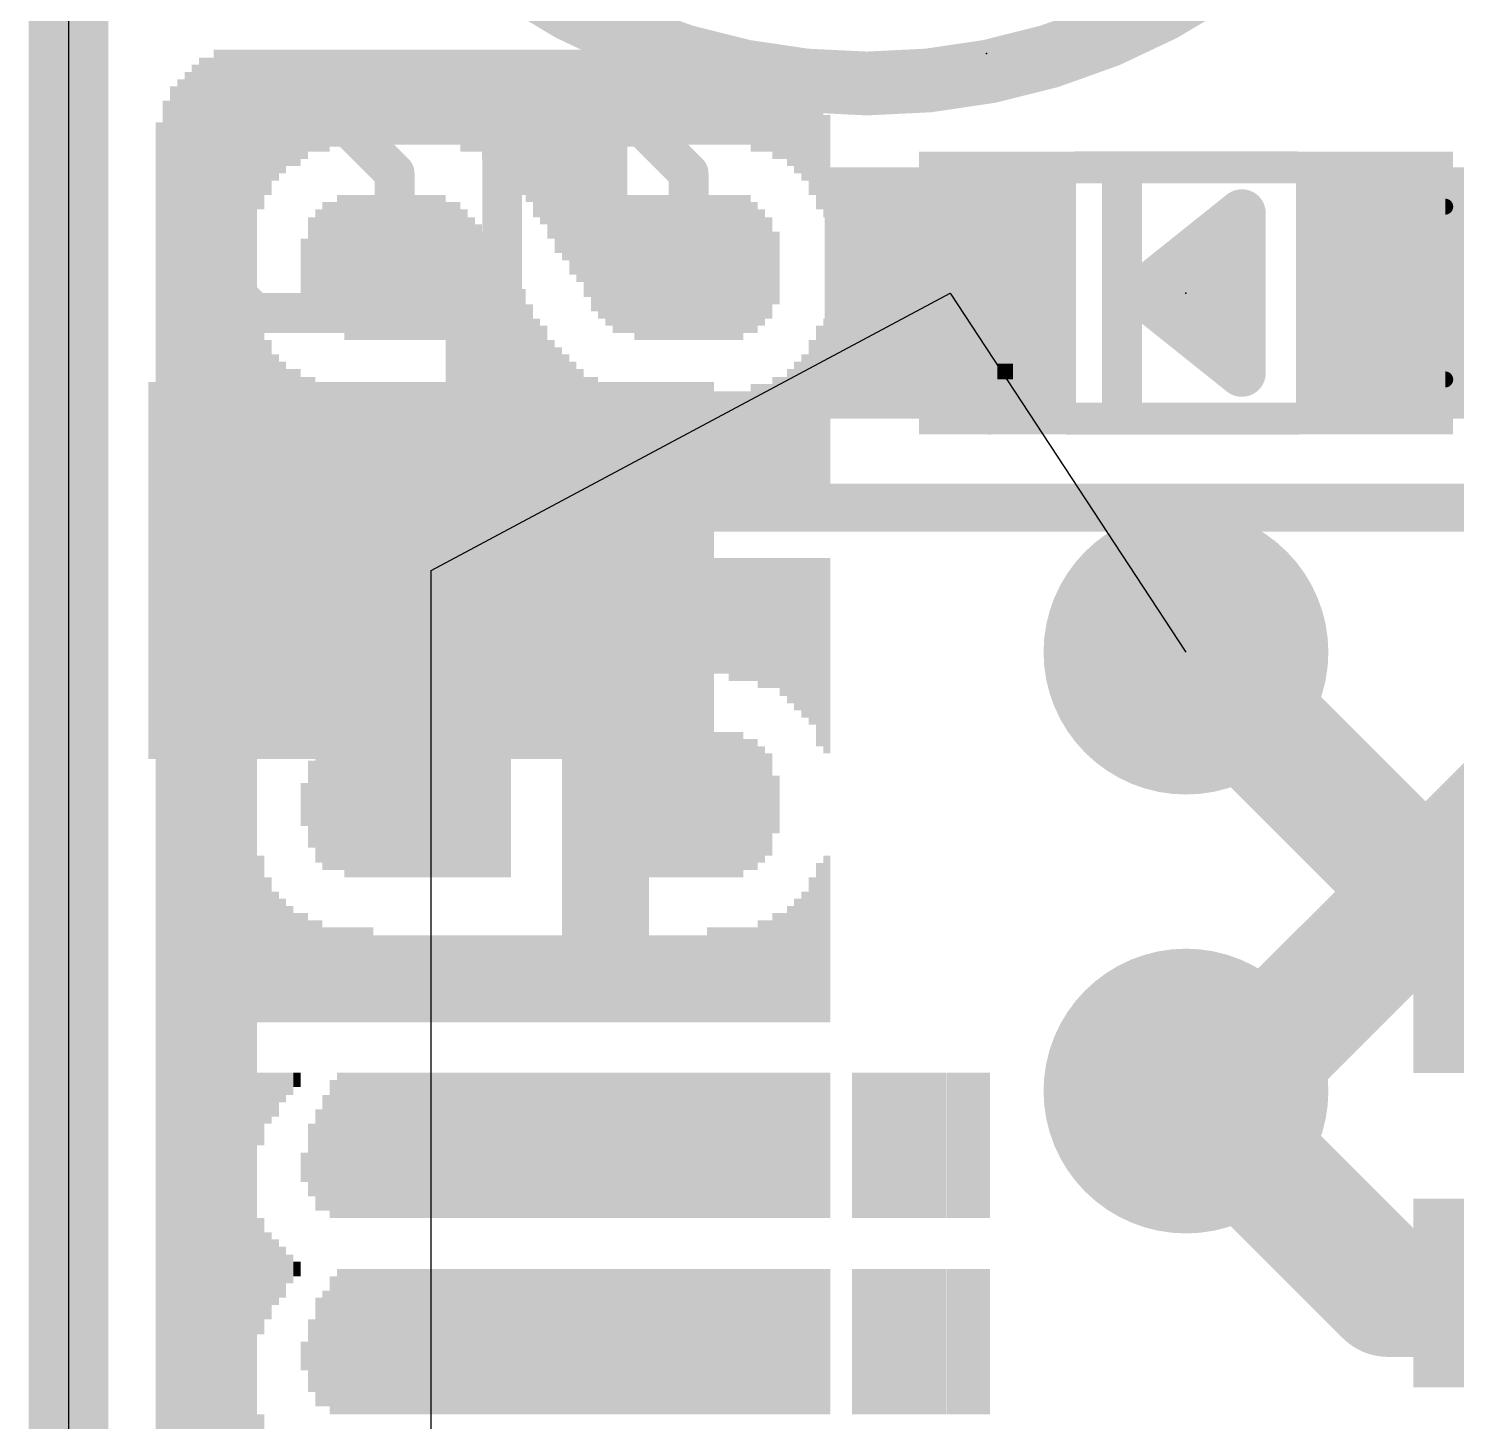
# Model space of a CAD drawing. Extents: x -0.1 to 25.5, y -0.1 to 17.9.
# Drawn here: x -0.127 to 4.417, y 8.981 to 13.415 of the extents above; entities that cross this region are included whole.
import ezdxf

# ---------------------------------------------------------------- set-up
doc = ezdxf.new("R2010")
doc.units = 0
for name, color, linetype in [('1', 12, 'CONTINUOUS'), ('16', 5, 'CONTINUOUS'), ('18', 110, 'CONTINUOUS'), ('19', 53, 'CONTINUOUS'), ('20', 53, 'CONTINUOUS'), ('21', 40, 'CONTINUOUS'), ('22', 6, 'CONTINUOUS'), ('23', 53, 'CONTINUOUS'), ('24', 53, 'CONTINUOUS'), ('51', 253, 'CONTINUOUS')]:
    doc.layers.add(name, color=color, linetype=linetype)

# ---------------------------------------------------------------- blocks, each defined once
blk = doc.blocks.new('RECT')
blk.add_solid([(-0.5, -0.5), (0.5, -0.5), (-0.5, 0.5), (0.5, 0.5)])
blk = doc.blocks.new('ROUNDV')
at = {"const_width": 0.5}
blk.add_lwpolyline([(0, -0.25, 1), (0, 0.25, 1), (0, -0.25)], format="xyb", dxfattribs=at)

msp = doc.modelspace()

# ---------------------------------------------------------------- linework, layer by layer
at = {"layer": '1'}
for points, const_width in [([(0, 0), (0, 17.78)], 0.254), ([(4.306, 12.573), (5.283, 11.596)], 0.254), ([(4.596, 10.39), (3.556, 11.43)], 0.4064), ([(5.054, 10.39), (4.596, 10.39)], 0.4064), ([(4.199, 9.39), (3.556, 10.033)], 0.4064), ([(5.054, 9.39), (4.199, 9.39)], 0.4064)]:
    msp.add_lwpolyline(points, dxfattribs=dict(at, const_width=const_width))
for points, const_width in [([(4.3509, 12.6179, 1), (4.2611, 12.5281)], 0.127), ([(3.6278, 11.5018, 1), (3.4842, 11.3582)], 0.2032), ([(4.596, 10.4916, 1), (4.596, 10.2884)], 0.2032), ([(3.6278, 10.1048, 1), (3.4842, 9.9612)], 0.2032), ([(4.199, 9.4916, 1), (4.199, 9.2884)], 0.2032), ([(4.1272, 9.3182, 1), (4.2708, 9.4618)], 0.2032)]:
    msp.add_lwpolyline(points, format="xyb", dxfattribs=dict(at, const_width=const_width))
at = {"layer": '16'}
for points, const_width in [([(0, 0), (0, 17.78)], 0.254), ([(6.604, 12.954), (3.683, 10.033)], 0.4064), ([(3.683, 10.033), (3.556, 10.033)], 0.4064)]:
    msp.add_lwpolyline(points, dxfattribs=dict(at, const_width=const_width))
at = {"layer": '16', "const_width": 0.2032}
for points in [[(3.556, 10.1346, 1), (3.556, 9.9314)], [(3.683, 9.9314, 1), (3.683, 10.1346)], [(3.6112, 10.1048, 1), (3.7548, 9.9612)]]:
    msp.add_lwpolyline(points, format="xyb", dxfattribs=at)
at = {"layer": '19'}
for p, q in [((1.154, 11.69), (2.806, 12.573)), ((2.806, 12.573), (3.556, 11.43)), ((1.154, 6.09), (1.154, 11.69))]:
    msp.add_line(p, q, dxfattribs=at)
at = {"layer": '20'}
msp.add_line((0, 15.24), (0, 2.54), dxfattribs=at)
at = {"layer": '21'}
for points, const_width in [([(2.54, 13.24, 1), (2.54, 17.24, 1), (2.54, 13.24)], 0.2032), ([(0.5928, 13.1344, 1), (0.5928, 13.0709)], 0.0635), ([(0.6152, 13.0802, 1), (0.5703, 13.1251)], 0.0635), ([(0.9118, 13.1251, 1), (0.8669, 13.0802)], 0.0635), ([(0.8894, 13.0709, 1), (0.8894, 13.1344)], 0.0635), ([(1.38, 13.1344, 1), (1.38, 13.0709)], 0.0635), ([(1.4118, 13.1027, 1), (1.3483, 13.1027)], 0.0635), ([(1.8473, 13.1251, 1), (1.8024, 13.0802)], 0.0635), ([(1.8249, 13.0709, 1), (1.8249, 13.1344)], 0.0635), ([(0.4763, 12.9544, 1), (0.4128, 12.9544)], 0.0635), ([(0.422, 12.9768, 1), (0.467, 12.9319)], 0.0635), ([(1.0694, 12.9544, 1), (1.0059, 12.9544)], 0.0635), ([(1.0152, 12.9319, 1), (1.0601, 12.9768)], 0.0635), ([(2.0049, 12.9544, 1), (1.9414, 12.9544)], 0.0635), ([(1.9507, 12.9319, 1), (1.9956, 12.9768)], 0.0635), ([(3.7021, 12.8397, 1), (3.7021, 12.7635)], 0.0762), ([(3.7719, 12.827, 1), (3.6957, 12.827)], 0.0762), ([(3.7576, 12.7972, 1), (3.71, 12.8568)], 0.0762), ([(3.7338, 12.7635, 1), (3.7338, 12.8397)], 0.0762), ([(3.5116, 12.6873, 1), (3.5116, 12.6111)], 0.0762), ([(3.7338, 12.6111, 1), (3.7338, 12.6873)], 0.0762), ([(0.467, 12.6802, 1), (0.422, 12.6353)], 0.0635), ([(0.4128, 12.6578, 1), (0.4763, 12.6578)], 0.0635), ([(1.0059, 12.6578, 1), (1.0694, 12.6578)], 0.0635), ([(1.0601, 12.6353, 1), (1.0152, 12.6802)], 0.0635), ([(3.4401, 12.6028, 1), (3.3925, 12.5432)], 0.0762), ([(3.3925, 12.6028, 1), (3.4401, 12.5432)], 0.0762), ([(0.5928, 12.5413, 1), (0.5928, 12.4778)], 0.0635), ([(0.5703, 12.487, 1), (0.6152, 12.532)], 0.0635), ([(0.8669, 12.532, 1), (0.9118, 12.487)], 0.0635), ([(0.8894, 12.4778, 1), (0.8894, 12.5413)], 0.0635), ([(1.3483, 12.5095, 1), (1.4118, 12.5095)], 0.0635), ([(1.9414, 12.5095, 1), (2.0049, 12.5095)], 0.0635), ([(3.5116, 12.5349, 1), (3.5116, 12.4587)], 0.0762), ([(3.7338, 12.4587, 1), (3.7338, 12.5349)], 0.0762), ([(3.7021, 12.3825, 1), (3.7021, 12.3063)], 0.0762), ([(3.7338, 12.3063, 1), (3.7338, 12.3825)], 0.0762), ([(3.71, 12.2892, 1), (3.7576, 12.3488)], 0.0762), ([(3.6957, 12.319, 1), (3.7719, 12.319)], 0.0762), ([(2.154, 11.9281, 1), (2.154, 11.8519)], 0.0762), ([(0.4921, 10.99, 1), (0.4159, 10.99)], 0.0762)]:
    msp.add_lwpolyline(points, format="xyb", dxfattribs=dict(at, const_width=const_width))
for points, const_width in [([(0.5928, 13.1027), (0.4445, 12.9544)], 0.127), ([(0.8894, 13.1027), (0.5928, 13.1027)], 0.127), ([(1.0377, 12.9544), (0.8894, 13.1027)], 0.127), ([(1.38, 12.5095), (1.38, 13.1027)], 0.127), ([(1.38, 13.1027), (1.8249, 13.1027)], 0.127), ([(1.8249, 13.1027), (1.9732, 12.9544)], 0.127), ([(0.4445, 12.9544), (0.4445, 12.6578)], 0.127), ([(1.0377, 12.6578), (1.0377, 12.9544)], 0.127), ([(1.9732, 12.9544), (1.9732, 12.5095)], 0.127), ([(3.7338, 12.827), (3.4163, 12.573)], 0.1524), ([(3.7021, 12.8016), (3.7338, 12.8016)], 0.1524), ([(3.7338, 12.319), (3.7338, 12.827)], 0.1524), ([(3.5116, 12.6492), (3.7338, 12.6492)], 0.1524), ([(0.4445, 12.6578), (0.5928, 12.5095)], 0.127), ([(0.8894, 12.5095), (1.0377, 12.6578)], 0.127), ([(3.4163, 12.573), (3.7338, 12.319)], 0.1524), ([(0.5928, 12.5095), (0.8894, 12.5095)], 0.127), ([(3.5116, 12.4968), (3.7338, 12.4968)], 0.1524), ([(3.7021, 12.3444), (3.7338, 12.3444)], 0.1524), ([(2.154, 11.89), (4.754, 11.89)], 0.1524), ([(0.454, 10.99), (0.454, 6.79)], 0.1524)]:
    msp.add_lwpolyline(points, dxfattribs=dict(at, const_width=const_width))
at = {"layer": '23'}
msp.add_point((3.556, 12.573), dxfattribs=at)
at = {"layer": '24'}
msp.add_point((2.921, 13.335), dxfattribs=at)
at = {"layer": '51'}
for points, const_width in [([(3.206, 12.973), (3.906, 12.973)], 0.1016), ([(3.181, 12.173), (3.906, 12.173)], 0.1016), ([(0.454, 11.89), (4.704, 11.89)], 0.1524), ([(0.454, 5.79), (0.454, 11.89)], 0.1524)]:
    msp.add_lwpolyline(points, dxfattribs=dict(at, const_width=const_width))
for points, const_width in [([(3.206, 12.9984, 1), (3.206, 12.9476)], 0.0508), ([(3.906, 12.9476, 1), (3.906, 12.9984)], 0.0508), ([(2.756, 12.273, 0.9168), (2.756, 12.873)], 0.1016), ([(2.7582, 12.8983, 1), (2.7538, 12.8477)], 0.0508), ([(4.381, 12.848, 1), (4.381, 12.298)], 0.0508), ([(4.381, 12.8353, 1), (4.381, 12.8607)], 0.0254), ([(2.7538, 12.2983, 1), (2.7582, 12.2477)], 0.0508), ([(2.931, 12.148, 1), (2.931, 12.298, 1), (2.931, 12.148)], 0.0508), ([(4.381, 12.2853, 1), (4.381, 12.3107)], 0.0254), ([(3.181, 12.1984, 1), (3.181, 12.1476)], 0.0508), ([(3.906, 12.1476, 1), (3.906, 12.1984)], 0.0508), ([(0.454, 11.9281, 1), (0.454, 11.8519)], 0.0762), ([(0.4921, 11.89, 1), (0.4159, 11.89)], 0.0762)]:
    msp.add_lwpolyline(points, format="xyb", dxfattribs=dict(at, const_width=const_width))

# ---------------------------------------------------------------- block references
at = {"layer": '1', "xscale": 0.8, "yscale": 0.8, "rotation": 90}
for p in [(2.806, 12.573), (4.306, 12.573)]:
    msp.add_blockref('RECT', p, dxfattribs=at)
at = {"layer": '1'}
for p, xscale, yscale in [((1.154, 11.69), 1.8, 1.2), ((5.054, 10.39), 1.55, 0.6), ((5.054, 9.39), 1.55, 0.6)]:
    msp.add_blockref('RECT', p, dxfattribs=dict(at, xscale=xscale, yscale=yscale))
at = {"layer": '18', "xscale": 0.9064, "yscale": 0.9064}
for p in [(3.556, 11.43), (3.556, 11.43), (3.556, 10.033), (3.556, 10.033)]:
    msp.add_blockref('ROUNDV', p, dxfattribs=at)
at = {"layer": '21', "xscale": 0.762, "yscale": 0.127, "rotation": 90}
msp.add_blockref('RECT', (3.3528, 12.573), dxfattribs=at)
at = {"layer": '22', "rotation": 270}
for p, xscale, yscale in [((0.4271, 12.6073), 1.43, 0.0231), ((0.4502, 12.6073), 1.43, 0.0231), ((0.4733, 12.62), 1.4554, 0.0231), ((0.4964, 12.62), 1.4554, 0.0231), ((0.5196, 12.62), 1.4554, 0.0231), ((0.5427, 12.62), 1.4554, 0.0231), ((0.5658, 12.62), 1.4554, 0.0231), ((0.5889, 12.62), 1.4554, 0.0231), ((0.612, 13.0937), 0.508, 0.0231), ((0.635, 13.1166), 0.4623, 0.0229), ((0.658, 13.1394), 0.4166, 0.0231), ((0.6811, 13.1509), 0.3937, 0.0231), ((0.7042, 13.1623), 0.3708, 0.0231), ((0.7273, 13.1623), 0.3708, 0.0231), ((0.7504, 13.1737), 0.348, 0.0231), ((0.7736, 13.1851), 0.3251, 0.0231), ((0.7967, 13.1851), 0.3251, 0.0231), ((0.8198, 13.1851), 0.3251, 0.0231), ((0.8429, 13.1966), 0.3023, 0.0231), ((0.866, 13.1966), 0.3023, 0.0231), ((0.889, 13.1966), 0.3023, 0.0229), ((0.912, 13.1966), 0.3023, 0.0231), ((0.9351, 13.1966), 0.3023, 0.0231), ((0.9582, 13.1966), 0.3023, 0.0231), ((0.9813, 13.1966), 0.3023, 0.0231), ((1.0044, 13.1966), 0.3023, 0.0231), ((1.0276, 13.1966), 0.3023, 0.0231), ((1.0507, 13.1966), 0.3023, 0.0231), ((1.0738, 13.1966), 0.3023, 0.0231), ((1.0969, 13.1966), 0.3023, 0.0231), ((1.12, 13.1966), 0.3023, 0.0231), ((1.143, 13.1966), 0.3023, 0.0229), ((1.166, 13.1966), 0.3023, 0.0231), ((1.1891, 13.1966), 0.3023, 0.0231), ((1.2122, 13.1966), 0.3023, 0.0231), ((1.2353, 13.1966), 0.3023, 0.0231), ((1.2584, 13.1851), 0.3251, 0.0231), ((1.2816, 13.1851), 0.3251, 0.0231), ((1.3047, 13.1851), 0.3251, 0.0231), ((1.3278, 13.1737), 0.348, 0.0231), ((1.3509, 13.1623), 0.3708, 0.0231), ((1.374, 13.1623), 0.3708, 0.0231), ((1.397, 13.1509), 0.3937, 0.0229), ((1.42, 13.1394), 0.4166, 0.0231), ((1.4431, 13.1166), 0.4623, 0.0231), ((1.4662, 13.1051), 0.4851, 0.0231), ((1.4893, 13.081), 0.5334, 0.0231), ((1.5124, 13.0696), 0.5563, 0.0231), ((1.5356, 13.0467), 0.602, 0.0231), ((1.5587, 13.0239), 0.6477, 0.0231), ((1.5818, 13.0124), 0.6706, 0.0231), ((1.6049, 12.9896), 0.7163, 0.0231), ((1.628, 12.9781), 0.7391, 0.0231), ((1.651, 12.954), 0.7874, 0.0229), ((1.674, 12.9311), 0.8331, 0.0231), ((1.6971, 12.9197), 0.856, 0.0231), ((1.7202, 12.9083), 0.8788, 0.0231), ((1.7433, 12.8969), 0.9017, 0.0231), ((1.7664, 12.8969), 0.9017, 0.0231), ((1.7896, 13.1966), 0.3023, 0.0231), ((1.8127, 13.1966), 0.3023, 0.0231), ((1.8358, 13.1966), 0.3023, 0.0231), ((1.8589, 13.1966), 0.3023, 0.0231), ((1.882, 13.1966), 0.3023, 0.0231), ((1.905, 13.1966), 0.3023, 0.0229), ((1.928, 13.1966), 0.3023, 0.0231), ((1.9511, 13.1966), 0.3023, 0.0231), ((1.9742, 13.1966), 0.3023, 0.0231), ((1.9973, 13.1966), 0.3023, 0.0231), ((2.0204, 13.1966), 0.3023, 0.0231), ((2.0436, 13.1966), 0.3023, 0.0231), ((2.0667, 13.1966), 0.3023, 0.0231), ((2.0898, 13.1966), 0.3023, 0.0231), ((2.1129, 13.1966), 0.3023, 0.0231), ((2.136, 13.1966), 0.3023, 0.0231), ((2.159, 13.1966), 0.3023, 0.0229), ((2.182, 13.1851), 0.3251, 0.0231), ((2.2051, 13.1851), 0.3251, 0.0231), ((2.2282, 13.1851), 0.3251, 0.0231), ((2.2513, 13.161), 0.3226, 0.0231), ((2.2744, 13.161), 0.3226, 0.0231), ((0.381, 12.5844), 1.3843, 0.0229), ((0.404, 12.5959), 1.4072, 0.0231), ((2.2976, 13.1382), 0.3226, 0.0231), ((2.3207, 13.1153), 0.3226, 0.0231), ((0.3349, 12.5616), 1.3386, 0.0231), ((0.358, 12.573), 1.3614, 0.0231), ((2.3438, 13.0924), 0.3226, 0.0231), ((2.3669, 13.0581), 0.3454, 0.0231), ((0.3118, 12.5387), 1.2929, 0.0231), ((2.39, 13.0124), 0.3454, 0.0231), ((2.413, 12.9769), 0.3251, 0.0229), ((0.2887, 12.5044), 1.2243, 0.0231), ((0.8198, 12.6543), 0.4166, 0.0231), ((0.8429, 12.6543), 0.4166, 0.0231), ((0.866, 12.6657), 0.4394, 0.0231), ((0.889, 12.6543), 0.4623, 0.0229), ((0.912, 12.6543), 0.4623, 0.0231), ((0.9351, 12.6543), 0.4623, 0.0231), ((0.9582, 12.6543), 0.4623, 0.0231), ((0.9813, 12.6543), 0.4623, 0.0231), ((1.0044, 12.6543), 0.4623, 0.0231), ((1.0276, 12.6543), 0.4623, 0.0231), ((1.0507, 12.6543), 0.4623, 0.0231), ((1.0738, 12.6543), 0.4623, 0.0231), ((1.0969, 12.6543), 0.4623, 0.0231), ((1.12, 12.6543), 0.4623, 0.0231), ((1.143, 12.6543), 0.4623, 0.0229), ((1.166, 12.6543), 0.4623, 0.0231), ((1.1891, 12.6543), 0.4623, 0.0231), ((1.2122, 12.3774), 0.9703, 0.0231), ((1.2353, 12.3774), 0.9703, 0.0231), ((1.7896, 12.6657), 0.4394, 0.0231), ((1.8127, 12.6543), 0.4623, 0.0231), ((1.8358, 12.6543), 0.4623, 0.0231), ((1.8589, 12.6543), 0.4623, 0.0231), ((1.882, 12.6543), 0.4623, 0.0231), ((1.905, 12.6543), 0.4623, 0.0229), ((1.928, 12.6543), 0.4623, 0.0231), ((1.9511, 12.6543), 0.4623, 0.0231), ((1.9742, 12.6543), 0.4623, 0.0231), ((1.9973, 12.6543), 0.4623, 0.0231), ((2.0204, 12.6543), 0.4623, 0.0231), ((2.0436, 12.6543), 0.4623, 0.0231), ((2.0667, 12.6543), 0.4623, 0.0231), ((2.0898, 12.6543), 0.4623, 0.0231), ((2.1129, 12.6543), 0.4623, 0.0231), ((2.136, 12.6543), 0.4623, 0.0231), ((2.159, 12.6657), 0.4394, 0.0229), ((2.182, 12.6543), 0.4166, 0.0231), ((0.7736, 12.653), 0.3226, 0.0231), ((0.7967, 12.6543), 0.3708, 0.0231), ((1.2584, 12.366), 0.9474, 0.0231), ((1.2816, 12.3533), 0.922, 0.0231), ((2.2051, 12.6543), 0.3708, 0.0231), ((2.2282, 12.653), 0.3226, 0.0231), ((1.3047, 12.3419), 0.8992, 0.0231), ((1.3278, 12.3304), 0.8763, 0.0231), ((2.2513, 12.653), 0.2311, 0.0231), ((0.7504, 12.653), 0.1854, 0.0231), ((1.3509, 12.3076), 0.8306, 0.0231), ((1.374, 12.2847), 0.7849, 0.0231), ((1.397, 12.2733), 0.762, 0.0229), ((1.42, 12.2504), 0.7163, 0.0231), ((1.4431, 12.239), 0.6934, 0.0231), ((1.4662, 12.2149), 0.6452, 0.0231), ((0.612, 12.2847), 0.3683, 0.0231), ((1.4893, 12.192), 0.5994, 0.0231), ((1.5124, 12.1806), 0.5766, 0.0231), ((2.39, 12.1806), 0.5766, 0.0231), ((2.413, 12.192), 0.5994, 0.0229), ((0.635, 12.2619), 0.3226, 0.0229), ((1.5356, 12.1577), 0.5309, 0.0231), ((2.3669, 12.1577), 0.5309, 0.0231), ((0.658, 12.239), 0.2769, 0.0231), ((1.5587, 12.1463), 0.508, 0.0231), ((1.5818, 12.1349), 0.4851, 0.0231), ((2.3438, 12.1349), 0.4851, 0.0231), ((0.6811, 12.2276), 0.254, 0.0231), ((0.7042, 12.2161), 0.2311, 0.0231), ((0.7273, 12.2161), 0.2311, 0.0231), ((1.6049, 12.1234), 0.4623, 0.0231), ((1.628, 12.112), 0.4394, 0.0231), ((2.2976, 12.112), 0.4394, 0.0231), ((2.3207, 12.1234), 0.4623, 0.0231), ((0.7504, 12.2034), 0.2057, 0.0231), ((0.7736, 12.0993), 0.414, 0.0231), ((0.7967, 12.0879), 0.3912, 0.0231), ((0.8198, 12.0879), 0.3912, 0.0231), ((0.8429, 12.0879), 0.3912, 0.0231), ((1.651, 12.0993), 0.414, 0.0229), ((1.674, 12.0993), 0.414, 0.0231), ((1.6971, 12.0879), 0.3912, 0.0231), ((1.7202, 12.0879), 0.3912, 0.0231), ((2.182, 12.0879), 0.3912, 0.0231), ((2.2051, 12.0879), 0.3912, 0.0231), ((2.2282, 12.0879), 0.3912, 0.0231), ((2.2513, 12.0993), 0.414, 0.0231), ((2.2744, 12.0993), 0.414, 0.0231), ((0.866, 12.0764), 0.3683, 0.0231), ((0.889, 12.0764), 0.3683, 0.0229), ((0.912, 12.0764), 0.3683, 0.0231), ((0.9351, 12.0764), 0.3683, 0.0231), ((0.9582, 12.0764), 0.3683, 0.0231), ((0.9813, 12.0764), 0.3683, 0.0231), ((1.0044, 12.0764), 0.3683, 0.0231), ((1.0276, 12.0764), 0.3683, 0.0231), ((1.0507, 12.0764), 0.3683, 0.0231), ((1.0738, 12.0764), 0.3683, 0.0231), ((1.0969, 12.0764), 0.3683, 0.0231), ((1.12, 12.0764), 0.3683, 0.0231), ((1.143, 12.0764), 0.3683, 0.0229), ((1.166, 12.0764), 0.3683, 0.0231), ((1.1891, 12.0764), 0.3683, 0.0231), ((1.7433, 12.0764), 0.3683, 0.0231), ((1.7664, 12.0764), 0.3683, 0.0231), ((1.7896, 12.0764), 0.3683, 0.0231), ((1.8127, 12.0764), 0.3683, 0.0231), ((1.8358, 12.0764), 0.3683, 0.0231), ((1.8589, 12.0764), 0.3683, 0.0231), ((1.882, 12.0764), 0.3683, 0.0231), ((1.905, 12.0764), 0.3683, 0.0229), ((1.928, 12.0764), 0.3683, 0.0231), ((1.9511, 12.0764), 0.3683, 0.0231), ((1.9742, 12.0764), 0.3683, 0.0231), ((1.9973, 12.0764), 0.3683, 0.0231), ((2.0204, 12.0764), 0.3683, 0.0231), ((2.0436, 12.0764), 0.3683, 0.0231), ((2.0667, 12.0764), 0.3683, 0.0231), ((2.0898, 12.0764), 0.3683, 0.0231), ((2.1129, 12.0764), 0.3683, 0.0231), ((2.136, 12.0764), 0.3683, 0.0231), ((2.159, 12.0764), 0.3683, 0.0229), ((0.2887, 9.0856), 5.2883, 0.0231), ((0.3118, 9.0513), 5.3569, 0.0231), ((0.3349, 9.0284), 5.4026, 0.0231), ((0.358, 9.017), 5.4254, 0.0231), ((0.381, 9.0056), 5.4483, 0.0229), ((0.404, 8.9941), 5.4712, 0.0231), ((0.4271, 8.9941), 5.4712, 0.0231), ((0.4502, 8.9827), 5.494, 0.0231), ((0.4733, 8.9827), 5.494, 0.0231), ((0.4964, 8.97), 5.5194, 0.0231), ((0.5196, 8.97), 5.5194, 0.0231), ((0.5427, 8.97), 5.5194, 0.0231), ((0.5658, 8.97), 5.5194, 0.0231), ((0.5889, 8.97), 5.5194, 0.0231), ((0.7736, 11.5227), 0.414, 0.0231), ((0.7967, 11.5227), 0.414, 0.0231), ((0.8198, 11.5341), 0.3912, 0.0231), ((0.8429, 11.5341), 0.3912, 0.0231), ((0.866, 11.5341), 0.3912, 0.0231), ((0.889, 11.5341), 0.3912, 0.0229), ((0.912, 11.5456), 0.3683, 0.0231), ((0.9351, 11.5456), 0.3683, 0.0231), ((0.9582, 11.5456), 0.3683, 0.0231), ((0.9813, 11.5456), 0.3683, 0.0231), ((1.0044, 11.5456), 0.3683, 0.0231), ((1.0276, 11.5456), 0.3683, 0.0231), ((1.0507, 11.5456), 0.3683, 0.0231), ((1.0738, 11.5456), 0.3683, 0.0231), ((1.0969, 11.5456), 0.3683, 0.0231), ((1.12, 11.5456), 0.3683, 0.0231), ((1.143, 11.5456), 0.3683, 0.0229), ((1.166, 11.5456), 0.3683, 0.0231), ((1.1891, 11.5456), 0.3683, 0.0231), ((1.2122, 11.5456), 0.3683, 0.0231), ((1.2353, 11.5456), 0.3683, 0.0231), ((1.2584, 11.5456), 0.3683, 0.0231), ((1.2816, 11.5456), 0.3683, 0.0231), ((1.3047, 11.5456), 0.3683, 0.0231), ((1.3278, 11.5456), 0.3683, 0.0231), ((1.3509, 11.5456), 0.3683, 0.0231), ((1.374, 11.5456), 0.3683, 0.0231), ((1.397, 11.5456), 0.3683, 0.0229), ((1.42, 11.5456), 0.3683, 0.0231), ((1.4431, 11.5456), 0.3683, 0.0231), ((1.4662, 11.5456), 0.3683, 0.0231), ((1.4893, 11.5456), 0.3683, 0.0231), ((1.5124, 11.5456), 0.3683, 0.0231), ((1.5356, 11.5456), 0.3683, 0.0231), ((1.5587, 11.5456), 0.3683, 0.0231), ((1.5818, 11.5456), 0.3683, 0.0231), ((1.6049, 11.5456), 0.3683, 0.0231), ((1.628, 11.5456), 0.3683, 0.0231), ((1.651, 11.5456), 0.3683, 0.0229), ((1.674, 11.5456), 0.3683, 0.0231), ((1.6971, 11.5456), 0.3683, 0.0231), ((1.7202, 11.5456), 0.3683, 0.0231), ((1.7433, 11.5456), 0.3683, 0.0231), ((1.7664, 11.5456), 0.3683, 0.0231), ((1.7896, 11.5456), 0.3683, 0.0231), ((1.8127, 11.5456), 0.3683, 0.0231), ((1.8358, 11.5456), 0.3683, 0.0231), ((1.8589, 11.5456), 0.3683, 0.0231), ((1.882, 11.5456), 0.3683, 0.0231), ((1.905, 11.5456), 0.3683, 0.0229), ((1.928, 11.5456), 0.3683, 0.0231), ((1.9511, 11.5456), 0.3683, 0.0231), ((1.9742, 11.5456), 0.3683, 0.0231), ((1.9973, 11.5456), 0.3683, 0.0231), ((2.0204, 11.5456), 0.3683, 0.0231), ((2.0436, 11.5456), 0.3683, 0.0231), ((2.0667, 11.5456), 0.3683, 0.0231), ((2.0898, 11.5456), 0.3683, 0.0231), ((2.1129, 11.5341), 0.3912, 0.0231), ((2.136, 11.5341), 0.3912, 0.0231), ((2.159, 11.5341), 0.3912, 0.0229), ((2.182, 11.5341), 0.3912, 0.0231), ((2.2051, 11.5227), 0.414, 0.0231), ((2.2282, 11.5227), 0.414, 0.0231), ((2.2513, 11.5227), 0.414, 0.0231), ((2.2744, 11.51), 0.4394, 0.0231), ((2.2976, 11.4986), 0.4623, 0.0231), ((2.3207, 11.4871), 0.4851, 0.0231), ((2.3438, 11.4757), 0.508, 0.0231), ((2.3669, 11.4643), 0.5309, 0.0231), ((2.39, 11.43), 0.5994, 0.0231), ((2.413, 11.4186), 0.6223, 0.0229), ((0.612, 11.3259), 0.3912, 0.0231), ((0.635, 11.3487), 0.3454, 0.0229), ((0.658, 11.3716), 0.2997, 0.0231), ((0.6811, 11.383), 0.2769, 0.0231), ((0.7042, 11.3944), 0.254, 0.0231), ((0.7273, 11.4059), 0.2311, 0.0231), ((0.7504, 11.4059), 0.2311, 0.0231), ((0.8198, 10.9449), 0.4166, 0.0231), ((0.8429, 10.9449), 0.4166, 0.0231), ((0.866, 10.9563), 0.4394, 0.0231), ((0.889, 10.9449), 0.4623, 0.0229), ((0.912, 10.9449), 0.4623, 0.0231), ((0.9351, 10.9449), 0.4623, 0.0231), ((0.9582, 10.9449), 0.4623, 0.0231), ((0.9813, 10.9449), 0.4623, 0.0231), ((1.0044, 10.9449), 0.4623, 0.0231), ((1.0276, 10.9449), 0.4623, 0.0231), ((1.0507, 10.9449), 0.4623, 0.0231), ((1.0738, 10.9449), 0.4623, 0.0231), ((1.0969, 10.9449), 0.4623, 0.0231), ((1.12, 10.9449), 0.4623, 0.0231), ((1.143, 10.9449), 0.4623, 0.0229), ((1.166, 10.9449), 0.4623, 0.0231), ((1.1891, 10.9449), 0.4623, 0.0231), ((1.2122, 10.9449), 0.4623, 0.0231), ((1.2353, 10.9449), 0.4623, 0.0231), ((1.2584, 10.9449), 0.4623, 0.0231), ((1.2816, 10.9449), 0.4623, 0.0231), ((1.3047, 10.9449), 0.4623, 0.0231), ((1.3278, 10.9449), 0.4623, 0.0231), ((1.3509, 10.9449), 0.4623, 0.0231), ((1.374, 10.9449), 0.4623, 0.0231), ((1.397, 10.9449), 0.4623, 0.0229), ((1.5818, 10.7137), 0.9246, 0.0231), ((1.6049, 10.7137), 0.9246, 0.0231), ((1.628, 10.7137), 0.9246, 0.0231), ((1.651, 10.7137), 0.9246, 0.0229), ((1.674, 10.7137), 0.9246, 0.0231), ((1.6971, 10.7137), 0.9246, 0.0231), ((1.7202, 10.7137), 0.9246, 0.0231), ((1.7433, 10.7137), 0.9246, 0.0231), ((1.7664, 10.7137), 0.9246, 0.0231), ((1.7896, 10.7137), 0.9246, 0.0231), ((1.8127, 10.7137), 0.9246, 0.0231), ((1.8358, 10.7137), 0.9246, 0.0231), ((1.8589, 10.9449), 0.4623, 0.0231), ((1.882, 10.9449), 0.4623, 0.0231), ((1.905, 10.9449), 0.4623, 0.0229), ((1.928, 10.9449), 0.4623, 0.0231), ((1.9511, 10.9449), 0.4623, 0.0231), ((1.9742, 10.9449), 0.4623, 0.0231), ((1.9973, 10.9449), 0.4623, 0.0231), ((2.0204, 10.9449), 0.4623, 0.0231), ((2.0436, 10.9449), 0.4623, 0.0231), ((2.0667, 10.9449), 0.4623, 0.0231), ((2.0898, 10.9449), 0.4623, 0.0231), ((2.1129, 10.9449), 0.4623, 0.0231), ((2.136, 10.9449), 0.4623, 0.0231), ((2.159, 10.9449), 0.4166, 0.0229), ((2.182, 10.9449), 0.4166, 0.0231), ((0.7967, 10.9449), 0.3708, 0.0231), ((2.2051, 10.9449), 0.3708, 0.0231), ((2.2282, 10.9449), 0.3251, 0.0231), ((0.7736, 10.9461), 0.2769, 0.0231), ((0.7504, 10.9449), 0.1372, 0.0231), ((2.2513, 10.9449), 0.1829, 0.0231), ((0.612, 10.5169), 0.5309, 0.0231), ((2.413, 10.5169), 0.5309, 0.0229), ((2.39, 10.5054), 0.508, 0.0231), ((0.635, 10.4826), 0.4623, 0.0229), ((2.3669, 10.4826), 0.4623, 0.0231), ((0.658, 10.4597), 0.4166, 0.0231), ((0.6811, 10.4483), 0.3937, 0.0231), ((2.3207, 10.4483), 0.3937, 0.0231), ((2.3438, 10.4597), 0.4166, 0.0231), ((0.7042, 10.4369), 0.3708, 0.0231), ((0.7273, 10.4254), 0.348, 0.0231), ((0.7504, 10.4254), 0.348, 0.0231), ((2.2513, 10.4254), 0.348, 0.0231), ((2.2744, 10.4254), 0.348, 0.0231), ((2.2976, 10.4369), 0.3708, 0.0231), ((0.7736, 10.414), 0.3251, 0.0231), ((0.7967, 10.414), 0.3251, 0.0231), ((0.8198, 10.4026), 0.3023, 0.0231), ((0.8429, 10.4026), 0.3023, 0.0231), ((0.866, 10.4026), 0.3023, 0.0231), ((0.889, 10.4026), 0.3023, 0.0229), ((0.912, 10.4026), 0.3023, 0.0231), ((0.9351, 10.4026), 0.3023, 0.0231), ((0.9582, 10.4026), 0.3023, 0.0231), ((2.0436, 10.4026), 0.3023, 0.0231), ((2.0667, 10.4026), 0.3023, 0.0231), ((2.0898, 10.4026), 0.3023, 0.0231), ((2.1129, 10.4026), 0.3023, 0.0231), ((2.136, 10.4026), 0.3023, 0.0231), ((2.159, 10.4026), 0.3023, 0.0229), ((2.182, 10.4026), 0.3023, 0.0231), ((2.2051, 10.414), 0.3251, 0.0231), ((2.2282, 10.414), 0.3251, 0.0231), ((0.9813, 10.3899), 0.2769, 0.0231), ((1.0044, 10.3899), 0.2769, 0.0231), ((1.0276, 10.3899), 0.2769, 0.0231), ((1.0507, 10.3899), 0.2769, 0.0231), ((1.0738, 10.3899), 0.2769, 0.0231), ((1.0969, 10.3899), 0.2769, 0.0231), ((1.12, 10.3899), 0.2769, 0.0231), ((1.143, 10.3899), 0.2769, 0.0229), ((1.166, 10.3899), 0.2769, 0.0231), ((1.1891, 10.3899), 0.2769, 0.0231), ((1.2122, 10.3899), 0.2769, 0.0231), ((1.2353, 10.3899), 0.2769, 0.0231), ((1.2584, 10.3899), 0.2769, 0.0231), ((1.2816, 10.3899), 0.2769, 0.0231), ((1.3047, 10.3899), 0.2769, 0.0231), ((1.3278, 10.3899), 0.2769, 0.0231), ((1.3509, 10.3899), 0.2769, 0.0231), ((1.374, 10.3899), 0.2769, 0.0231), ((1.397, 10.3899), 0.2769, 0.0229), ((1.42, 10.3899), 0.2769, 0.0231), ((1.4431, 10.3899), 0.2769, 0.0231), ((1.4662, 10.3899), 0.2769, 0.0231), ((1.4893, 10.3899), 0.2769, 0.0231), ((1.5124, 10.3899), 0.2769, 0.0231), ((1.5356, 10.3899), 0.2769, 0.0231), ((1.5587, 10.3899), 0.2769, 0.0231), ((1.8589, 10.3899), 0.2769, 0.0231), ((1.882, 10.3899), 0.2769, 0.0231), ((1.905, 10.3899), 0.2769, 0.0229), ((1.928, 10.3899), 0.2769, 0.0231), ((1.9511, 10.3899), 0.2769, 0.0231), ((1.9742, 10.3899), 0.2769, 0.0231), ((1.9973, 10.3899), 0.2769, 0.0231), ((2.0204, 10.3899), 0.2769, 0.0231), ((0.612, 9.9759), 0.2311, 0.0231), ((0.635, 10.0101), 0.1626, 0.0229), ((0.658, 10.0216), 0.1397, 0.0231), ((0.6811, 10.0444), 0.094, 0.0231), ((0.7042, 10.0559), 0.0711, 0.0231), ((0.7273, 10.0686), 0.0457, 0.0231), ((0.866, 9.8603), 0.4623, 0.0231), ((0.889, 9.8603), 0.4623, 0.0229), ((0.912, 9.8603), 0.4623, 0.0231), ((0.9351, 9.8603), 0.4623, 0.0231), ((0.9582, 9.8603), 0.4623, 0.0231), ((0.9813, 9.8603), 0.4623, 0.0231), ((1.0044, 9.8603), 0.4623, 0.0231), ((1.0276, 9.8603), 0.4623, 0.0231), ((1.0507, 9.8603), 0.4623, 0.0231), ((1.0738, 9.8603), 0.4623, 0.0231), ((1.0969, 9.8603), 0.4623, 0.0231), ((1.12, 9.8603), 0.4623, 0.0231), ((1.143, 9.8603), 0.4623, 0.0229), ((1.166, 9.8603), 0.4623, 0.0231), ((1.1891, 9.8603), 0.4623, 0.0231), ((1.2122, 9.8603), 0.4623, 0.0231), ((1.2353, 9.8603), 0.4623, 0.0231), ((1.2584, 9.8603), 0.4623, 0.0231), ((1.2816, 9.8603), 0.4623, 0.0231), ((1.3047, 9.8603), 0.4623, 0.0231), ((1.3278, 9.8603), 0.4623, 0.0231), ((1.3509, 9.8603), 0.4623, 0.0231), ((1.374, 9.8603), 0.4623, 0.0231), ((1.397, 9.8603), 0.4623, 0.0229), ((1.42, 9.8603), 0.4623, 0.0231), ((1.4431, 9.8603), 0.4623, 0.0231), ((1.4662, 9.8603), 0.4623, 0.0231), ((1.4893, 9.8603), 0.4623, 0.0231), ((1.5124, 9.8603), 0.4623, 0.0231), ((1.5356, 9.8603), 0.4623, 0.0231), ((1.5587, 9.8603), 0.4623, 0.0231), ((1.5818, 9.8603), 0.4623, 0.0231), ((1.6049, 9.8603), 0.4623, 0.0231), ((1.628, 9.8603), 0.4623, 0.0231), ((1.651, 9.8603), 0.4623, 0.0229), ((1.674, 9.8603), 0.4623, 0.0231), ((1.6971, 9.8603), 0.4623, 0.0231), ((1.7202, 9.8603), 0.4623, 0.0231), ((1.7433, 9.8603), 0.4623, 0.0231), ((1.7664, 9.8603), 0.4623, 0.0231), ((1.7896, 9.8603), 0.4623, 0.0231), ((1.8127, 9.8603), 0.4623, 0.0231), ((1.8358, 9.8603), 0.4623, 0.0231), ((1.8589, 9.8603), 0.4623, 0.0231), ((1.882, 9.8603), 0.4623, 0.0231), ((1.905, 9.8603), 0.4623, 0.0229), ((1.928, 9.8603), 0.4623, 0.0231), ((1.9511, 9.8603), 0.4623, 0.0231), ((1.9742, 9.8603), 0.4623, 0.0231), ((1.9973, 9.8603), 0.4623, 0.0231), ((2.0204, 9.8603), 0.4623, 0.0231), ((2.0436, 9.8603), 0.4623, 0.0231), ((2.0667, 9.8603), 0.4623, 0.0231), ((2.0898, 9.8603), 0.4623, 0.0231), ((2.1129, 9.8603), 0.4623, 0.0231), ((2.136, 9.8603), 0.4623, 0.0231), ((2.159, 9.8603), 0.4623, 0.0229), ((2.182, 9.8603), 0.4623, 0.0231), ((2.2051, 9.8603), 0.4623, 0.0231), ((2.2282, 9.8603), 0.4623, 0.0231), ((2.2513, 9.8603), 0.4623, 0.0231), ((2.2744, 9.8603), 0.4623, 0.0231), ((2.2976, 9.8603), 0.4623, 0.0231), ((2.3207, 9.8603), 0.4623, 0.0231), ((2.3438, 9.8603), 0.4623, 0.0231), ((2.3669, 9.8603), 0.4623, 0.0231), ((2.39, 9.8603), 0.4623, 0.0231), ((2.413, 9.8603), 0.4623, 0.0229), ((2.5053, 9.8603), 0.4623, 0.0231), ((2.5284, 9.8603), 0.4623, 0.0231), ((2.5516, 9.8603), 0.4623, 0.0231), ((2.5747, 9.8603), 0.4623, 0.0231), ((2.5978, 9.8603), 0.4623, 0.0231), ((2.6209, 9.8603), 0.4623, 0.0231), ((2.644, 9.8603), 0.4623, 0.0231), ((2.667, 9.8603), 0.4623, 0.0229), ((2.69, 9.8603), 0.4623, 0.0231), ((2.7131, 9.8603), 0.4623, 0.0231), ((2.7362, 9.8603), 0.4623, 0.0231), ((2.7593, 9.8603), 0.4623, 0.0231), ((2.7824, 9.8603), 0.4623, 0.0231), ((2.8056, 9.8603), 0.4623, 0.0231), ((2.8287, 9.8603), 0.4623, 0.0231), ((2.8518, 9.8603), 0.4623, 0.0231), ((2.8749, 9.8603), 0.4623, 0.0231), ((2.898, 9.8603), 0.4623, 0.0231), ((2.921, 9.8603), 0.4623, 0.0229), ((0.8429, 9.8489), 0.4394, 0.0231), ((0.8198, 9.8361), 0.3683, 0.0231), ((0.7967, 9.8133), 0.3226, 0.0231), ((0.7736, 9.8133), 0.2311, 0.0231), ((0.7504, 9.7904), 0.094, 0.0231), ((0.612, 9.4437), 0.3708, 0.0231), ((0.635, 9.445), 0.2769, 0.0229), ((0.658, 9.4564), 0.2083, 0.0231), ((0.6811, 9.4564), 0.1626, 0.0231), ((0.7042, 9.4666), 0.0914, 0.0231), ((0.7273, 9.4666), 0.0457, 0.0231), ((0.866, 9.2354), 0.4623, 0.0231), ((0.889, 9.2354), 0.4623, 0.0229), ((0.912, 9.2354), 0.4623, 0.0231), ((0.9351, 9.2354), 0.4623, 0.0231), ((0.9582, 9.2354), 0.4623, 0.0231), ((0.9813, 9.2354), 0.4623, 0.0231), ((1.0044, 9.2354), 0.4623, 0.0231), ((1.0276, 9.2354), 0.4623, 0.0231), ((1.0507, 9.2354), 0.4623, 0.0231), ((1.0738, 9.2354), 0.4623, 0.0231), ((1.0969, 9.2354), 0.4623, 0.0231), ((1.12, 9.2354), 0.4623, 0.0231), ((1.143, 9.2354), 0.4623, 0.0229), ((1.166, 9.2354), 0.4623, 0.0231), ((1.1891, 9.2354), 0.4623, 0.0231), ((1.2122, 9.2354), 0.4623, 0.0231), ((1.2353, 9.2354), 0.4623, 0.0231), ((1.2584, 9.2354), 0.4623, 0.0231), ((1.2816, 9.2354), 0.4623, 0.0231), ((1.3047, 9.2354), 0.4623, 0.0231), ((1.3278, 9.2354), 0.4623, 0.0231), ((1.3509, 9.2354), 0.4623, 0.0231), ((1.374, 9.2354), 0.4623, 0.0231), ((1.397, 9.2354), 0.4623, 0.0229), ((1.42, 9.2354), 0.4623, 0.0231), ((1.4431, 9.2354), 0.4623, 0.0231), ((1.4662, 9.2354), 0.4623, 0.0231), ((1.4893, 9.2354), 0.4623, 0.0231), ((1.5124, 9.2354), 0.4623, 0.0231), ((1.5356, 9.2354), 0.4623, 0.0231), ((1.5587, 9.2354), 0.4623, 0.0231), ((1.5818, 9.2354), 0.4623, 0.0231), ((1.6049, 9.2354), 0.4623, 0.0231), ((1.628, 9.2354), 0.4623, 0.0231), ((1.651, 9.2354), 0.4623, 0.0229), ((1.674, 9.2354), 0.4623, 0.0231), ((1.6971, 9.2354), 0.4623, 0.0231), ((1.7202, 9.2354), 0.4623, 0.0231), ((1.7433, 9.2354), 0.4623, 0.0231), ((1.7664, 9.2354), 0.4623, 0.0231), ((1.7896, 9.2354), 0.4623, 0.0231), ((1.8127, 9.2354), 0.4623, 0.0231), ((1.8358, 9.2354), 0.4623, 0.0231), ((1.8589, 9.2354), 0.4623, 0.0231), ((1.882, 9.2354), 0.4623, 0.0231), ((1.905, 9.2354), 0.4623, 0.0229), ((1.928, 9.2354), 0.4623, 0.0231), ((1.9511, 9.2354), 0.4623, 0.0231), ((1.9742, 9.2354), 0.4623, 0.0231), ((1.9973, 9.2354), 0.4623, 0.0231), ((2.0204, 9.2354), 0.4623, 0.0231), ((2.0436, 9.2354), 0.4623, 0.0231), ((2.0667, 9.2354), 0.4623, 0.0231), ((2.0898, 9.2354), 0.4623, 0.0231), ((2.1129, 9.2354), 0.4623, 0.0231), ((2.136, 9.2354), 0.4623, 0.0231), ((2.159, 9.2354), 0.4623, 0.0229), ((2.182, 9.2354), 0.4623, 0.0231), ((2.2051, 9.2354), 0.4623, 0.0231), ((2.2282, 9.2354), 0.4623, 0.0231), ((2.2513, 9.2354), 0.4623, 0.0231), ((2.2744, 9.2354), 0.4623, 0.0231), ((2.2976, 9.2354), 0.4623, 0.0231), ((2.3207, 9.2354), 0.4623, 0.0231), ((2.3438, 9.2354), 0.4623, 0.0231), ((2.3669, 9.2354), 0.4623, 0.0231), ((2.39, 9.2354), 0.4623, 0.0231), ((2.413, 9.2354), 0.4623, 0.0229), ((2.5053, 9.2354), 0.4623, 0.0231), ((2.5284, 9.2354), 0.4623, 0.0231), ((2.5516, 9.2354), 0.4623, 0.0231), ((2.5747, 9.2354), 0.4623, 0.0231), ((2.5978, 9.2354), 0.4623, 0.0231), ((2.6209, 9.2354), 0.4623, 0.0231), ((2.644, 9.2354), 0.4623, 0.0231), ((2.667, 9.2354), 0.4623, 0.0229), ((2.69, 9.2354), 0.4623, 0.0231), ((2.7131, 9.2354), 0.4623, 0.0231), ((2.7362, 9.2354), 0.4623, 0.0231), ((2.7593, 9.2354), 0.4623, 0.0231), ((2.7824, 9.2354), 0.4623, 0.0231), ((2.8056, 9.2354), 0.4623, 0.0231), ((2.8287, 9.2354), 0.4623, 0.0231), ((2.8518, 9.2354), 0.4623, 0.0231), ((2.8749, 9.2354), 0.4623, 0.0231), ((2.898, 9.2354), 0.4623, 0.0231), ((2.921, 9.2354), 0.4623, 0.0229), ((0.8429, 9.224), 0.4394, 0.0231), ((0.7967, 9.2024), 0.3454, 0.0231), ((0.8198, 9.2139), 0.3683, 0.0231), ((0.7736, 9.191), 0.2311, 0.0231), ((0.7504, 9.1897), 0.0914, 0.0231), ((0.612, 8.8201), 0.3683, 0.0231)]:
    msp.add_blockref('RECT', p, dxfattribs=dict(at, xscale=xscale, yscale=yscale))
at = {"layer": '51', "rotation": 90}
for p, xscale, yscale in [((2.856, 12.923), 0.2, 0.3), ((3.0935, 12.573), 0.9, 0.225), ((4.156, 12.923), 0.2, 0.5), ((4.0185, 12.573), 0.55, 0.225), ((4.156, 12.798), 0.1, 0.1), ((4.156, 12.348), 0.1, 0.1), ((2.781, 12.223), 0.2, 0.15), ((2.981, 12.323), 0.05, 0.05), ((4.156, 12.223), 0.2, 0.5), ((3.0185, 12.148), 0.05, 0.375)]:
    msp.add_blockref('RECT', p, dxfattribs=dict(at, xscale=xscale, yscale=yscale))

doc.saveas('drawing.dxf')
